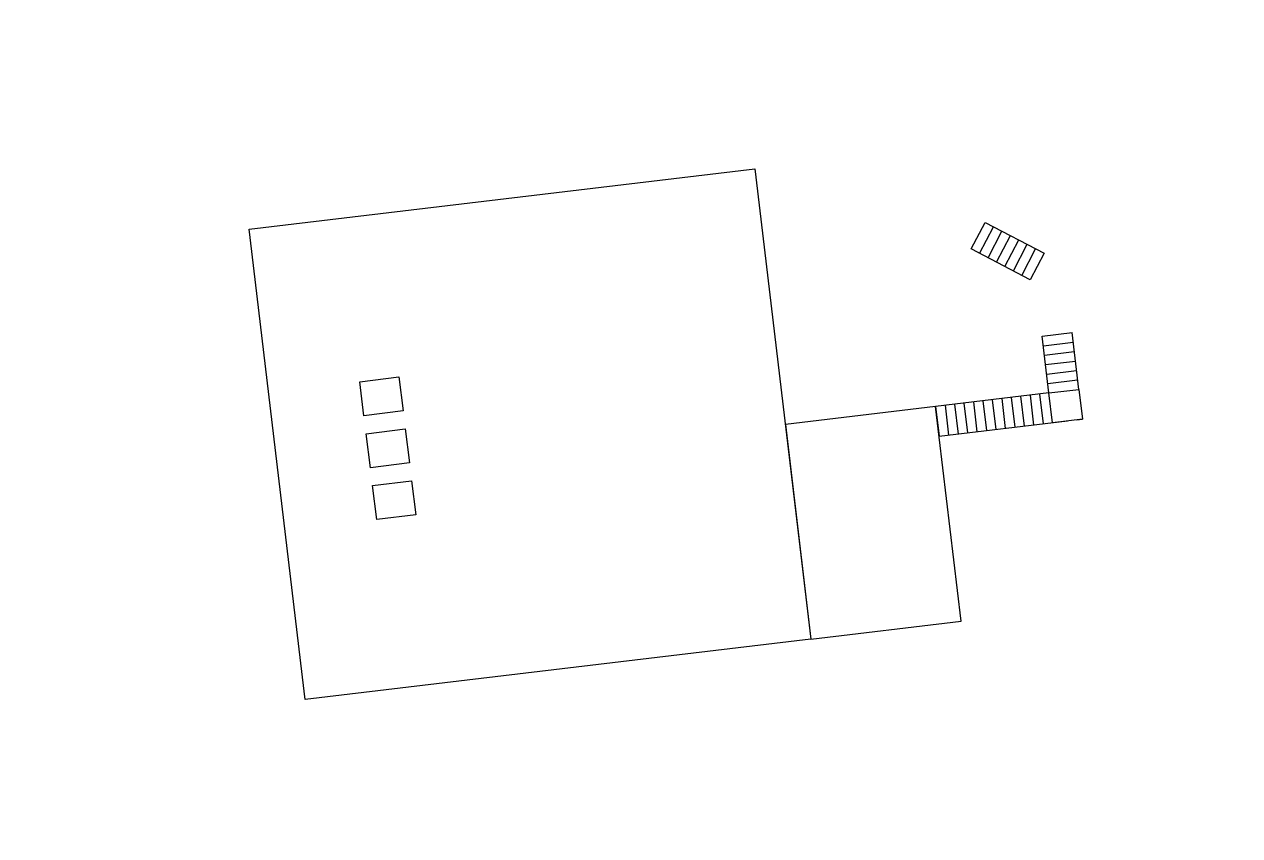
# Paper-space layout 'plan-toitures' of a CAD drawing. Header units: centimetres, sheet in millimetres. Extents: x -72 to 333, y 0 to 270.
# The model-space entities are those that its viewports show. They can reach past a viewport. Long polylines and large blocks are cut down to what shows.
import ezdxf

# ---------------------------------------------------------------- set-up
doc = ezdxf.new("R2010")
doc.units = ezdxf.units.CM
for name, color, linetype in [('I-STAIRS', 44, 'Continuous'), ('Mur de soutenement', 1, 'Continuous'), ('VIEWPORT', 7, 'Continuous')]:
    doc.layers.add(name, color=color, linetype=linetype)
doc.layers.get('VIEWPORT').off()

msp = doc.modelspace()

# ---------------------------------------------------------------- linework, layer by layer
at = {"layer": 'I-STAIRS'}
for p, q in [((425184.94, 39206.84), (425647.04, 40093.67)), ((425465.77, 39060.51), (425927.86, 39947.34)), ((425746.6, 38914.18), (426208.69, 39801.01)), ((426027.43, 38767.85), (426489.52, 39654.67)), ((426308.26, 38621.51), (426770.35, 39508.34)), ((426589.08, 38475.18), (427051.18, 39362.01)), ((427269.45, 36450.61), (428262.42, 36569)), ((427494.38, 34563.97), (427269.45, 36450.61)), ((428487.35, 34682.36), (428262.42, 36569)), ((427306.94, 36136.17), (428299.9, 36254.56)), ((427344.43, 35821.73), (428337.39, 35940.12)), ((427381.92, 35507.29), (428374.88, 35625.68)), ((427419.4, 35192.85), (428412.37, 35311.24)), ((427456.89, 34878.41), (428449.86, 34996.8)), ((427494.38, 34563.97), (423721.11, 34114.1)), ((426236.62, 34414.02), (426355.01, 33421.05)), ((426551.06, 34451.5), (426669.45, 33458.54)), ((426865.5, 34488.99), (426983.89, 33496.03)), ((427179.94, 34526.48), (427298.33, 33533.51)), ((423721.11, 34114.1), (423839.49, 33121.13)), ((424035.55, 34151.59), (424153.93, 33158.62)), ((424349.99, 34189.08), (424468.37, 33196.11)), ((424664.43, 34226.57), (424782.81, 33233.6)), ((424978.87, 34264.06), (425097.25, 33271.09)), ((425293.3, 34301.55), (425411.69, 33308.58)), ((425607.74, 34339.04), (425726.13, 33346.07)), ((425922.18, 34376.53), (426040.57, 33383.56)), ((423839.49, 33121.13), (428109.25, 33630.2))]:
    msp.add_line(p, q, dxfattribs=at)
for points in [[(427332.01, 39215.68), (426869.92, 38328.85), (424904.11, 39353.17), (425366.21, 40240)], [(428605.74, 33689.39), (427612.77, 33571), (427494.38, 34563.97), (428487.35, 34682.36)]]:
    msp.add_lwpolyline(points, close=True, dxfattribs=at)
msp.add_lwpolyline([(423721.11, 34114.1), (418716.55, 33517.43), (419568.93, 26368.07), (424573.49, 26964.74), (423721.11, 34114.1)], dxfattribs=at)
at = {"layer": 'Mur de soutenement'}
for p, q in [((404541.4, 34932.55), (405845.61, 35100.67)), ((405845.61, 35100.67), (405985.17, 33963.33)), ((428407.14, 33665.71), (428605.74, 33689.39)), ((406058.24, 33367.8), (406197.09, 32236.28)), ((406270.16, 31640.75), (406409.01, 30509.23))]:
    msp.add_line(p, q, dxfattribs=at)
for points in [[(402728.2, 24360.23), (400862.43, 40009.4), (417703.16, 42017.24), (419568.93, 26368.07), (402728.2, 24360.23)], [(405985.17, 33963.33), (404682.1, 33801.27), (404541.4, 34932.55), (405846.32, 35094.85)], [(406197.09, 32236.28), (404896.85, 32074.57), (404756.15, 33205.86), (406058.24, 33367.8)], [(406409.01, 30509.23), (405111.6, 30347.87), (404970.9, 31479.16), (406270.16, 31640.75)]]:
    msp.add_lwpolyline(points, dxfattribs=at)

psp = doc.layouts.new('plan-toitures')

# ---------------------------------------------------------------- viewports
at = {"layer": 'VIEWPORT', "color": 7, "view_target_point": (1257.38, 1825)}
psp.add_viewport(center=(130.68, 134.93), size=(404.73, 269.9886), view_center_point=(412351.31, 31504.64), view_height=26998.8569, dxfattribs=at).dxf.unprotected_set("ltscale", 0)

doc.saveas('drawing.dxf')
